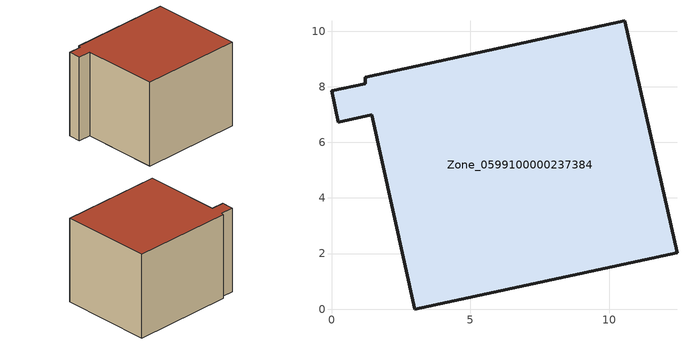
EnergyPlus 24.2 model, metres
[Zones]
Zone_0599100000237384
 floor ground (C_G): 1.44,6.99 0.24,6.73 0,7.85 1.21,8.1 1.22,8.34 10.55,10.37 12.43,2.03 3,0 z0
 wall outside (C_F): 12.43,2.03 10.55,10.37 1.22,8.34 1.21,8.1 0,7.85 0.24,6.73 1.44,6.99 3,0 12.43,2.03 z0:8.08
 roof outside (C_R): 1.44,6.99 3,0 12.43,2.03 10.55,10.37 1.22,8.34 1.21,8.1 0,7.85 0.24,6.73 z8.08
[BUILDING]
Pand.0599100000237384: North Axis=0; Terrain=City; Loads Convergence Tolerance Value=0.04; Temperature Convergence Tolerance Value=0.4; Solar Distribution=FullExterior; Maximum Number of Warmup Days=25; Minimum Number of Warmup Days=1
[Site:Location]
Rotterdam.The.Hague.AP_ZH_NLD Design_Conditions: Latitude=51.96; Longitude=4.45; Time Zone=1; Elevation=-4.5
[SITE:GROUNDTEMPERATURE:BUILDINGSURFACE]
18, 18, 18, 18, 18, 18, 18, 18, 18, 18, 18, 18
[MATERIAL] Thermal Absorptance=0.9; Solar Absorptance=0.7; Visible Absorptance=0.7
Name | Roughness | Thickness | Conductivity | Density | Specific Heat
G.TC.1946-1964 | MediumSmooth | 0.15 | 1 | 540 | 1210
F.TC.1946-1964 | Rough | 0.3 | 0.857143 | 1920 | 840
R.TC.1946-1964 | MediumRough | 0.2 | 0.235294 | 1500 | 1000
[CONSTRUCTION]
C_G: G.TC.1946-1964
C_F: F.TC.1946-1964
C_R: R.TC.1946-1964
[ZONE]
Zone_0599100000237384: Type=1; Multiplier=1; Ceiling Height=Autocalculate; Volume=Autocalculate; Floor Area=autocalculate; Part of Total Floor Area=Yes
[ZONEINFILTRATION:DESIGNFLOWRATE]
Infil_Zone_0599100000237384: Zone or ZoneList or Space or SpaceList=Zone_0599100000237384; Schedule=AlwaysOn; Design Flow Rate Calculation Method=Flow/Area; Flow Rate per Floor Area=0.003; Constant Term Coefficient=1; Temperature Term Coefficient=0; Velocity Term Coefficient=0; Velocity Squared Term Coefficient=0
[HVACTEMPLATE:ZONE:IDEALLOADSAIRSYSTEM]
Zone_0599100000237384: Maximum Heating Supply Air Temperature=50; Minimum Cooling Supply Air Temperature=13; Maximum Heating Supply Air Humidity Ratio=0.0156; Minimum Cooling Supply Air Humidity Ratio=0.0077; Heating Limit=NoLimit; Cooling Limit=NoLimit; Dehumidification Control Type=ConstantSensibleHeatRatio; Cooling Sensible Heat Ratio=0.7; Dehumidification Setpoint=60; Humidification Control Type=None; Humidification Setpoint=30; Outdoor Air Method=None; Outdoor Air Flow Rate per Person=0.00944; Outdoor Air Flow Rate per Zone Floor Area=0; Outdoor Air Flow Rate per Zone=0; Demand Controlled Ventilation Type=None; Outdoor Air Economizer Type=NoEconomizer; Heat Recovery Type=None; Sensible Heat Recovery Effectiveness=0.7; Latent Heat Recovery Effectiveness=0.65
[ZONECONTROL:THERMOSTAT]
ThermostatControl_Zone_0599100000237384: Zone or ZoneList=Zone_0599100000237384; Control Type Schedule=DualSetpointControlType; Control 1=Thermostat_Zone_0599100000237384; Temperature Difference Between Cutout And Setpoint=0
[THERMOSTATSETPOINT:DUALSETPOINT]
Thermostat_Zone_0599100000237384: Heating Setpoint Temperature Schedule=HeatingSetpoint_Zone_0599100000237384; Cooling Setpoint Temperature Schedule=CoolingSetpoint_Zone_0599100000237384
[SCHEDULE:COMPACT]
HeatingSetpoint_Zone_0599100000237384: Through: 12/31, For: AllDays, Until: 24:00, 21
CoolingSetpoint_Zone_0599100000237384: Through: 12/31, For: AllDays, Until: 24:00, 24
DualSetpointControlType: Through: 12/31, For: AllDays, Until: 24:00, 4
AlwaysOn: Through: 12/31, For: AllDays, Until: 24:00, 1
